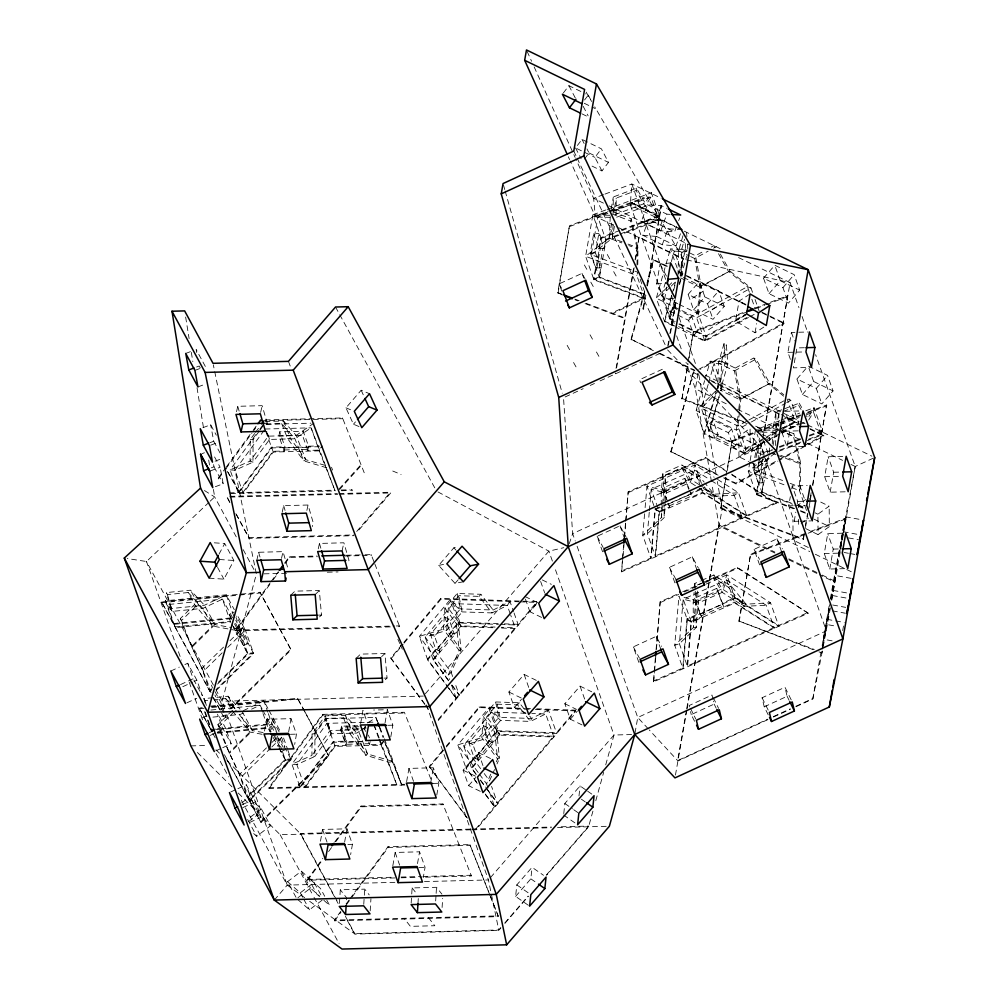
<?xml version="1.0" encoding="UTF-8"?>
<svg xmlns="http://www.w3.org/2000/svg" width="999" height="999" viewBox="0 0 999 999"><rect width="100%" height="100%" fill="white"/><g stroke="black" fill="none" stroke-linecap="round" stroke-linejoin="round"><path stroke-width="0.75" stroke-dasharray="5 3.75" d="M254.633 433.566L250.225 439.585L250.062 461.113L230.07 469.88L238.399 493.394L271.628 447.914L319.293 446.69M259.203 431.181L253.122 439.51L252.947 462.162L235.002 470.229L230.07 469.88L258.816 430.544M372.952 722.152L326.96 723.338L296.84 764.56L305.007 787.587L335.115 746.378L381.106 745.192L384.215 740.933L401.735 785.102L393.406 761.588L367.632 754.008L358.017 729.757L345.404 715.346L325.262 715.858L312.075 733.903L311.913 755.444L291.92 764.198L300.249 787.712L333.479 742.245L362.699 741.483M384.365 738.785L393.406 761.588L388.823 762.187L365.534 755.182L356.78 733.091L343.506 717.931L326.261 718.381L314.972 733.828L314.797 756.48L296.84 764.56L291.92 764.198L325.15 718.718L375.899 717.419L377.585 721.69M636.55 188.187L636.138 190.559L616.246 198.077L615.996 217.432L645.242 206.356L645.204 203.222L636.55 188.187L613.324 196.978L613.086 215.372L645.204 203.222L651.373 192.695L659.702 216.209L618.319 231.868M637.787 264.573L637.974 247.814L631.193 218.731L613.786 212.163L616.246 198.077M781.78 409.777L775.973 411.975L775.736 430.369L773.076 445.542M636.987 265.147L637.225 248.726L630.781 221.091L631.193 218.731M778.721 426.473L778.895 413.074L781.742 412M677.984 275.075L678.658 250.749L683.054 235.364M724.038 343.544L718.456 363.112L717.732 388.973L725.461 361.888L724.038 343.544L726.348 344.655L727.834 363.961L720.791 388.623L740.946 398.414L769.73 383.404L783.778 394.742M752.522 292.32L751.011 288.049L729.932 271.041L701.148 286.051L680.993 276.248L681.768 249.051L684.552 239.273M720.791 388.623L721.553 361.426L726.348 344.655M610.277 216.521L609.103 238.124L585.614 256.281L593.93 279.795L645.167 299.113L636.85 275.599L637.699 272.203L591.258 254.695L597.839 217.12L607.879 213.324M613.111 224.4L612.362 238.149L591.258 254.695L599.412 277.722L645.854 295.229L643.456 308.928M772.252 443.856L773.089 428.421L775.973 411.975M775.424 445.504L776.423 427.16L778.895 413.074M339.448 903.408L340.297 889.784L364.71 889.147L369.23 894.904M363.761 904.307L364.235 896.727M364.335 895.216L364.71 889.147M370.192 910.838L370.941 898.725M411.163 903.084L411.638 895.504M411.738 893.993L412.112 887.936L436.513 887.299L441.945 894.205M417.969 903.558L418.344 897.502M435.664 900.936L436.051 894.879M436.138 893.368L436.513 887.299M442.095 907.479L442.669 898.388M448.563 680.781L433.304 660.089L425.149 637.05L453.209 603.621L462.2 611.9L492.032 612.924L493.156 610.014L480.894 594.293L457.217 593.481L444.93 608.116L443.406 629.133L459.165 650.511L448.101 675.324L449.612 679.595M510.014 601.548L507.28 605.481L492.032 612.924L479.133 596.391L458.853 595.691L448.326 608.229L446.728 630.344L461.076 649.812L451.161 672.352L448.101 675.324L419.393 636.375L450.349 599.5L460.402 608.891L493.156 610.014L510.014 601.548L513.536 611.513M524.025 708.815L519.305 702.759L495.629 701.947L483.341 716.595L481.818 737.612L497.577 758.99L495.729 763.124M477.247 783.441L466.133 768.368L497.09 731.48L556.755 733.541L548.426 710.027L545.691 713.96L530.444 721.403L517.544 704.869L497.265 704.17L486.738 716.708L485.139 738.823L499.488 758.291L497.015 763.923M731.63 474.175L776.285 503.271L621.665 571.828L622.34 560.189M622.464 558.641L623.676 544.642M624.338 536.863L625.536 522.877M625.674 521.316L628.221 491.77L705.531 457.492L726.41 470.841M621.665 571.828L622.864 557.829M623.001 556.281L624.075 543.831M624.6 537.612L628.221 491.77M644.592 513.773L642.744 535.277L651.073 558.791L655.294 509.652L703.196 488.411L746.877 516.308L738.548 492.794L715.421 478.022M645.117 507.629L646.965 486.138L694.867 464.897L714.148 477.21M649.25 512.262L647.402 533.766L655.556 556.805L659.39 512.262L657.142 505.944M649.375 510.726L651.223 489.223L694.642 469.98L709.977 479.77M659.303 507.005L655.032 508.903L650.811 558.041L621.403 571.078M689.073 488.786L684.814 478.371L662.549 488.249L669.692 506.83L659.115 511.513L655.294 556.056L776.023 502.522M661.326 505.244L661.188 492.957L662.861 473.464L681.88 465.034L699.213 476.098L704.158 482.13M662.487 505.531L661.45 517.519L642.744 535.277L647.402 533.766L664.198 517.594L665.384 503.771M662.612 504.033L663.773 490.546L662.861 473.464M664.01 500.874L665.359 475.049L681.63 467.832L696.478 477.31L703.308 485.639M665.509 502.235L666.308 493.019L665.359 475.049M682.679 591.783L737.499 567.469L808.266 613.249L653.646 681.805L654.045 673.276M654.183 671.728L655.519 656.181M656.043 649.962L660.189 601.748L681.281 592.407M653.646 681.805L654.445 672.477M654.582 670.916L655.781 656.93M656.443 649.15L660.189 601.748M774.1 627.534L734.515 602.247L723.938 606.93L716.795 588.349L694.53 598.226L699.824 613.199L687.012 618.881L682.779 668.019L653.371 681.056M694.53 598.226L701.673 616.808L691.096 621.49L687.275 666.033L808.004 612.499M697.652 591.021L698.289 602.996L696.166 627.572L679.382 643.743L674.725 645.254L678.945 596.116L687.275 619.63L683.054 668.768L674.725 645.254L693.431 627.497L693.169 602.934L694.068 592.432M694.58 586.438L694.842 583.441L700.274 581.031M695.254 591.208L695.754 600.524L693.431 627.497L696.166 627.572L695.891 601.723L696.678 592.619M528.346 905.281L515.609 896.415L516.82 884.889L532.055 867.307L543.518 875.286M515.609 896.415L530.844 878.833L532.055 867.307M563.773 813.586L564.835 803.508L580.057 785.926L586.425 790.359M578.995 796.003L580.057 785.926M739.422 412.212L737.899 425.999L746.053 449.038L744.73 453.658L704.42 434.066L696.091 410.552L704.632 380.656M739.585 410.676L740.946 398.414L735.252 368.082L721.553 361.426M737.961 416.458L736.4 430.144L744.73 453.658L765.134 442.507M738.823 408.853L739.859 399.725L734.452 370.891L718.456 363.112M242.894 492.519L273.002 451.298L284.216 451.011L278.908 436.039L279.645 431.843L303.221 431.231L308.529 446.203L307.792 450.412L318.993 450.124L322.103 445.854M284.216 451.011L284.952 446.815L279.645 431.843M307.792 450.412L302.497 435.439L303.221 431.231M264.51 731.043L266.571 719.28L290.984 718.643L296.466 734.14L294.668 744.442M288.661 731.88L290.984 718.643M320.479 841.208L322.54 829.445L346.953 828.82L352.435 844.317L350.637 854.607M357.704 725.749L341.496 726.173L340.759 730.369L346.054 745.341L334.852 745.629L304.732 786.85M346.054 745.341L346.79 741.146L341.496 726.173M352.734 729.008L353.097 726.91M360.627 723.551L362.949 710.314L367.445 723.001M358.029 743.98L358.404 741.882M344.63 842.057L346.953 828.82M364.335 729.757L364.885 726.61L365.859 729.332M383.179 741.246L380.844 744.442L369.642 744.73L370.192 741.583M385.04 722.926L387.362 709.69L373.626 710.039M390.784 736.95L392.844 725.187L387.362 709.69M406.63 781.63L408.941 768.406L433.354 767.769L438.848 783.266L436.526 796.503M392.844 865.683L395.154 852.447L419.568 851.822L425.062 867.319L423.251 877.609M430.781 782.479L433.354 767.769M417.507 863.586L419.568 851.822M562.3 295.005L557.754 292.645L569.48 225.749L608.229 211.089M558.016 293.394L569.48 225.749M643.181 308.179L644.904 298.364L593.668 279.058L595.616 267.957L590.309 252.984L593.693 233.716L598.826 233.591L604.133 248.564L598.988 248.689L593.693 233.716M593.668 279.058L599.15 276.985L600.749 267.832L595.454 252.859L598.826 233.591M598.988 248.689L600.936 237.6L619.904 230.419M605.719 209.977L592.882 214.835L601.198 238.349L593.93 279.795L599.412 277.722L606.006 240.16L597.839 217.12L609.939 217.32M596.903 267.932L600.274 248.664M599.475 267.857L602.847 248.601M604.133 248.564L605.731 239.41L618.631 234.528M611.226 208.941L613.324 196.978M611.763 222.964L609.103 238.124L621.753 242.894M614.435 226.311L612.362 238.149L622.315 241.908M616.046 368.394L633.703 267.67M635.039 260.04L639.048 237.15L683.079 258.554L680.119 275.437M616.62 367.694L625.461 317.257M625.724 315.734L634.303 266.833M635.639 259.191L639.048 237.15M647.202 285.289L661.138 205.769M647.464 286.026L661.425 206.393M673.663 298.389L664.622 299.25L656.593 283.903L660.089 263.961L670.654 262.962M664.622 299.25L666.77 286.975M667.744 346.029L668.556 341.421M669.892 333.753L675.811 299.987M668.393 345.292L669.193 340.684M670.541 332.992L676.473 299.188M680.519 276.136L683.478 259.228L594.742 106.843M747.215 423.638L681.93 399.026L687.799 363.311M688.061 361.788L693.393 331.381L745.691 311.588M681.93 399.026L688.061 364.061M689.123 357.979L693.393 331.381M635.014 733.066L637.749 717.494L575.761 542.457M698.101 373.226L695.379 388.798L711.538 482.067M763.81 327.098L755.044 332.767L735.551 321.041L739.048 301.099L750.112 293.931M804.145 535.064L803.358 539.56L720.666 508.391L725.736 477.235M725.998 475.711L732.13 440.734L755.369 431.943M720.666 508.391L726.261 476.461M727.334 470.379L732.13 440.734M686.475 710.077L677.622 760.589L767.806 719.155M686.75 708.553L718.955 524.875L774.862 552.06M675.449 775.074L686.825 710.239M687.087 708.703L722.115 508.953L717.357 481.518M755.044 332.767L756.668 323.564M749.874 462.062L748.251 471.278L756.58 494.792L793.593 508.741M750.137 460.539L755.519 429.832L779.782 420.654M794.742 508.528L756.318 494.043L758.266 482.954L752.959 467.982L753.745 463.536M754.782 457.604L756.343 448.713L761.475 448.588L763.411 454.033M754.957 463.673L753.908 469.692L762.062 492.719L792.532 504.208M756.018 457.667L759.44 438.124M757.367 427.46L764.622 430.194L787.811 295.654L768.93 302.797M756.318 494.043L761.8 491.97L763.398 482.817L758.104 467.844L759.914 457.48M760.177 455.994L761.475 448.588M767.582 458.978L766.782 463.561L761.638 463.686L762.374 459.528M763.311 456.418L756.58 494.792L762.062 492.719L768.381 456.655M759.552 482.917L762.924 463.661M762.112 482.854L765.496 463.586M813.124 649.662L738.873 621.028L750.611 554.133L805.806 533.241M739.148 621.778L750.611 554.133M790.421 359.403L787.924 352.36L791.42 332.43L807.929 332.005M782.879 423.613L783.416 420.542M803.521 446.353L787.025 446.778L790.521 426.835L785.526 412.749M805.456 527.584L807.816 514.11L799.487 490.596L799.874 463.723L793.431 436.088L793.843 433.728L779.332 428.259M801.061 409.503L798.788 405.557L799.2 403.184L783.228 409.228M798.701 521.228L794.205 521.341L788.711 505.844L790.321 496.64M791.67 488.973L792.207 485.914L807.204 485.526M794.205 521.341L795.816 512.137M797.152 504.47L797.689 501.411L792.207 485.914M803.358 539.56L803.883 534.315M805.456 525.337L807.554 513.361M810.389 497.215L811.188 492.607M812.537 484.94L826.548 405.007L806.218 412.712M808.765 508.691L811.463 493.356M812.799 485.689L826.548 405.007M845.179 491.808L830.169 492.195L824.687 476.698L828.183 456.755L844.679 456.331M830.169 492.195L833.666 472.252L828.183 456.755M844.754 568.643L829.757 569.03L824.262 553.533L827.759 533.591L844.267 533.166M829.757 569.03L833.241 549.088L827.759 533.591M795.928 706.718L812.786 698.963L821.078 651.66M822.152 645.566L829.27 605.082M830.344 598.963L833.553 580.594L819.58 573.801M832.117 640.834L823.463 639.26L829.257 607.454M822.102 649.163L829.832 604.482M830.893 598.988L845.029 518.406L807.254 532.692M818.93 651.847L821.827 652.946L822.901 646.865M823.164 645.342L829.57 608.853M831.168 599.737L845.029 518.406M831.393 599.625L835.876 575.586L851.747 578.471M846.165 516.92L839.797 551.698L846.165 516.92L862.025 519.805M831.53 599.974L835.876 575.586M830.431 607.804L822.789 648.863M831.78 600.124L843.356 534.065M843.631 532.529L855.206 466.483L815.621 354.695M842.706 630.594L843.506 626.011M873.301 458.166L855.206 466.483L833.391 581.48L819.455 574.7M823.463 639.26L826.335 624.425L836.425 626.261M812.786 698.963L822.489 650.374M236.538 411.713L237.75 406.306L262.15 405.669L267.245 423.176L266.333 427.235M260.639 412.45L262.15 405.669M256.805 560.377L258.604 552.272L283.017 551.635L288.112 569.143M282.155 512.412L283.666 505.644L308.067 505.019L313.162 522.527L312.262 526.585M281.518 558.404L283.017 551.635M306.868 510.427L308.067 505.019M318.256 548.838L319.455 543.431L343.868 542.794L348.963 560.302L348.351 563.011M342.058 550.911L343.868 542.794M592.919 811.138L588.586 826.772L546.778 875.037M595.804 800.686L603.658 772.327M605.719 764.872L613.985 735.014L554.607 567.332M653.383 350.711L630.968 339.198L644.867 290.547M646.965 283.179L653.708 259.59L667.457 266.283M631.231 339.947L645.129 291.296M646.815 285.402L653.708 259.59M665.396 282.467L661.563 295.879L669.73 318.918L675.137 321.541M671.353 261.601L674.337 251.174L670.391 248.863L656.306 298.177L664.635 321.69L674.362 326.423M671.628 295.542L664.36 320.941L675.149 326.186M672.052 294.043L675.461 282.093M664.635 321.69L671.89 296.291M673.588 290.309L675.724 282.842M678.758 273.751L685.676 249.525L684.964 240.347M680.993 276.248L686.8 255.944M674.562 300.287L669.455 318.169L675.811 321.253M679.245 283.891L682.23 273.464M669.73 318.918L675.262 299.538M679.507 284.64L682.492 274.213L674.337 251.174L686.513 251.548M718.094 475.187L670.766 451.56L693.493 371.965L697.614 373.963M671.028 452.31L693.493 371.965M677.884 315.122L688.586 320.329L693.893 335.302L704.67 340.547L705.993 335.926L745.704 314.223M705.057 379.158L710.177 361.226L725.461 361.888L727.834 363.961L714.123 363.536L710.177 361.226L718.506 384.74L716.795 390.721M708.166 384.403L701.36 408.241L709.515 431.281L746.053 449.038L762.487 440.059M708.591 382.917L714.123 363.536L722.277 386.576L719.73 395.517M716.957 388.474L704.158 433.316L714.947 438.561L718.156 434.852L712.849 419.88L709.64 423.588L714.947 438.561M717.394 386.988L718.244 383.991M704.42 434.066L716.37 392.22M719.043 396.253L709.253 430.532L718.156 434.852M720.741 390.297L722.015 385.826M709.515 431.281L719.305 397.003M709.64 423.588L728.371 432.692L733.678 447.664L744.467 452.909L745.791 448.289L764.959 437.812M569.23 543.768L572.639 533.641L563.511 397.702L583.204 388.661M676.623 226.298L674.587 231.918L660.801 230.757L641.408 221.328L647.439 204.733L661.326 205.607L666.857 208.304M680.456 233.741L676.036 245.904L662.262 244.73L642.869 235.314L648.651 219.38L662.537 220.255L679.158 228.334M661.326 205.607L655.194 222.49L641.408 221.328M642.869 235.314L656.655 236.476L662.537 220.255M660.801 230.757L666.82 214.148L669.917 214.348M662.262 244.73L668.044 228.796L681.917 229.683M678.671 220.667L679.695 217.857M488.024 788.061L486.513 783.79L489.585 780.818L494.53 769.555M490.809 774.15L486.513 783.79L479.108 773.75M219.006 554.195L224.7 543.518L210.19 542.544M209.141 578.159L223.913 579.145L233.878 560.476L224.7 543.518M808.691 420.03L813.511 412.05L814.023 407.692L805.469 410.926M218.219 478.071L225.574 468.007L239.036 491.408M226.473 466.77L252.535 431.118M253.434 429.882L256.119 426.198M218.394 478.933L223.364 472.152M225.836 468.756L251.898 433.091M252.797 431.868L257.292 425.711M255.507 432.367L259.902 426.348M259.715 429.32L263.299 424.4M260.077 429.995L263.549 425.237M264.198 430.269L235.002 470.229L243.157 493.269L273.276 452.048L319.268 450.861L322.377 446.603M238.137 492.644L271.366 447.165L284.952 446.815M390.322 626.885L235.889 630.856L235.627 630.107L270.167 582.842M271.079 581.593L278.346 571.64M284.715 562.937L289.26 556.718L317.07 555.993M235.889 630.856L272.252 581.093M273.164 579.857L278.609 572.39M284.977 563.686L289.523 557.467L317.332 556.743M404.845 785.027L269.093 788.511L268.831 787.761L322.465 714.372L404.358 712.262L431.493 780.706M269.093 788.511L322.727 715.122L404.62 713.011L404.358 712.262M299.987 786.962L333.216 741.495L346.79 741.146M395.017 877.946L307.667 880.194L307.405 879.445L322.852 858.303M334.665 842.132L361.026 806.056L442.919 803.945L471.453 875.986L419.98 877.309M307.667 880.194L323.114 859.053M328.571 851.585L332.205 846.615M335.839 841.633L361.288 806.805L443.181 804.694L442.919 803.945M490.509 896.665L498.426 916.632L334.64 920.841L334.378 920.091L340.734 911.388M348.913 900.199L346.191 903.92L346.628 897.826L340.297 889.784M349.825 898.95L387.999 846.702L469.892 844.592L498.164 915.883L334.378 920.091M334.64 920.841L340.996 912.137M346.453 904.669L350.999 898.451M351.91 897.214L388.274 847.452L470.154 845.341L489.947 895.241M563.336 92.994L568.906 85.677L584.14 93.082M584.577 99.975L588.299 95.105L585.526 93.756M577.372 145.492L582.017 139.41L601.41 148.839L608.466 162.4L601.96 170.916L590.884 165.534M584.427 159.066L589.073 152.972L586.95 148.901M601.96 170.916L594.904 157.355L601.41 148.839M424.7 704.233L391.096 658.641L390.834 657.891L402.822 643.606M403.821 642.407L440.796 598.351L521.553 601.136M391.096 658.641L403.084 644.355M404.083 643.156L441.058 599.1L518.706 601.773M448.289 680.032L433.042 659.34L439.885 651.198L435.739 649.275L430.444 634.303L444.83 617.157L448.963 619.08L454.27 634.053L461.101 625.911L495.092 627.072M439.885 651.198L434.577 636.226L448.963 619.08M458.079 621.465L461.076 649.812L459.165 650.511L456.318 623.576L458.079 621.465L448.326 608.229M479.133 596.391L480.894 594.293M435.739 649.275L427.46 659.153L447.827 686.788M454.27 634.053L450.124 632.13L458.416 622.265L498.189 623.626M451.623 685.277L456.431 698.838L427.722 659.902L458.678 623.014L498.451 624.375M436.775 649.762L451.161 632.617M438.848 650.711L453.234 633.578M433.304 660.089L461.363 626.66L495.354 627.822M466.745 817.632L429.508 767.107L429.245 766.358L442.232 750.886M446.228 746.128L479.208 706.83L524.238 708.378M429.508 767.107L479.47 707.579L529.17 709.29M548.426 710.027L531.568 718.481L498.813 717.357L488.761 707.966L457.804 744.854L466.133 768.368M475.949 773.9L471.453 767.819L478.296 759.677L474.15 757.754L468.856 742.781L483.241 725.636L487.375 727.559L492.682 742.532L499.512 734.377L553.583 736.238L475.574 829.207M478.296 759.677L472.989 744.705L487.375 727.559M496.503 729.944L499.488 758.291L497.577 758.99L494.73 732.042L496.503 729.944L486.738 716.708M517.544 704.869L519.305 702.759M474.15 757.754L465.871 767.619L476.985 782.692M492.682 742.532L488.548 740.609L496.828 730.731L556.48 732.791L575.486 710.139L575.749 710.888L475.836 829.957M475.187 758.229L489.572 741.083M477.26 759.19L491.645 742.045M476.211 774.65L471.728 768.568L499.775 735.127L553.846 736.987L545.691 713.96L531.793 713.473M356.705 531.468L390.422 492.232L390.684 492.982L356.98 532.217M359.003 426.536L353.446 424.238L345.954 407.829L361.176 390.247L369.53 393.706M353.446 424.238L355.469 421.89M463.349 581.755L455.032 583.379L438.648 565.384L453.883 547.802L456.618 547.277M674.188 323.464L669.854 311.213L673.051 307.517L677.072 309.465M688.136 294.405L699.375 281.443L718.768 290.871L724.25 306.368L713.011 319.33L693.631 309.902L688.136 294.405L707.529 303.833L713.011 319.33M455.032 583.379L458.079 579.857M693.631 309.902L704.857 296.94L699.375 281.443M688.586 320.329L691.795 316.621L678.408 310.115M707.529 303.833L718.768 290.871M693.893 335.302L697.09 331.593L691.795 316.621M763.548 278.197L774.787 265.235L794.168 274.65L799.662 290.147L788.423 303.122L769.03 293.694L763.548 278.197L782.941 287.625L788.423 303.122M769.03 293.694L780.269 280.719L774.787 265.235M425.362 693.718L548.876 551.148L563.786 547.689M782.941 287.625L794.168 274.65M274.275 900.087L287.237 885.114L396.416 882.304M541.595 617.419L529.895 611.725L537 603.521M728.371 432.692L731.58 428.996L712.849 419.88M526.086 713.199L514.385 707.504L508.891 692.02L524.125 674.437L537.125 680.756M733.678 447.664L736.887 443.968L731.58 428.996M796.94 378.971L808.166 365.996L827.559 375.424L833.041 390.921L821.815 403.896L802.422 394.468L796.94 378.971L816.32 388.399L821.815 403.896M514.385 707.504L521.49 699.3M480.319 791.358L468.618 785.676L463.136 770.179L478.371 752.597L492.669 759.552M802.422 394.468L813.661 381.493L808.166 365.996M468.618 785.676L475.736 777.472M816.32 388.399L827.559 375.424M582.017 724.899L570.317 719.218L564.835 703.721L580.057 686.138L591.758 691.82M570.317 719.218L577.422 711.013M490.472 877.584L613.985 735.014L631.805 734.552M500.774 927.646L498.751 929.982L354.483 933.703L345.567 917.232M504.832 922.976L528.096 896.128M546.303 875.112L588.786 826.073L557.592 826.872M309.653 901.31L355.007 934.077L498.838 930.381L500.874 928.021M504.957 923.313L528.409 896.228M339.448 489.685L361.288 465.372L361.014 464.622L339.148 488.836M670.204 287.15L661.563 295.879L677.809 303.771M671.278 286.064L675.599 281.706M718.631 390.796L701.36 408.241L737.899 425.999L747.477 420.766M667.12 287.387L656.306 298.177L696.615 317.769L704.944 341.296L748.451 317.507M668.206 286.313L673.613 280.919M715.571 391.121L696.091 410.552L736.4 430.144L749.999 422.714M210.989 692.657C203.434 666.87 188.449 644.193 180.382 618.543L194.63 604.52L188.149 592.544L167.42 594.592L166.333 592.582L190.534 590.197L204.458 605.244L214.935 624.6L231.656 627.597M222.178 652.859L203.421 671.316L191.933 647.252L181.468 620.554L198.102 604.183L190.534 590.197M223.514 647.127L201.81 668.493L209.965 691.533L212.138 689.397M230.032 640.721L239.797 631.106L233.316 619.118M227.685 647.427L245.342 630.057L237.263 615.147M211.875 688.648L209.703 690.784L161.626 601.96L260.052 592.257L291.109 649.887L231.231 708.828M218.381 682.23L247.69 653.383L253.396 652.822L215.896 689.735M217.57 684.053L247.952 654.133L253.659 653.571L245.342 630.057L233.179 627.872M216.171 690.484L253.659 653.571L235.776 620.279M229.857 709.165L290.834 649.138M213.212 697.539L223.464 716.47L225.687 714.285M287.924 750.324L291.209 759.615L249.3 800.873C241.683 774.275 226.311 750.936 217.932 724.587L232.18 710.564L225.699 698.588L213.848 699.75M270.754 748.039L240.971 777.359L229.483 753.283L219.018 726.598L234.553 711.313M266.496 747.826L239.36 774.537L247.515 797.564L285.502 760.177L291.209 759.615L278.746 736.563M271.915 742.482L277.347 737.137L281.78 749.675M271.853 746.952L282.892 736.101L287.425 748.9M304.932 711.837L328.659 755.918L261.014 822.502L249.038 800.124L290.946 758.865L285.239 759.427L247.252 796.815L224.438 754.682M260.751 821.752L328.384 755.169M290.771 595.179L294.967 591.146L319.368 590.521L321.478 615.059L317.22 619.168M315.185 594.555L319.368 590.521M356.144 658.353L360.527 654.12L384.927 653.496L387.05 678.034L384.815 680.182M381.643 656.668L384.927 653.496M209.066 502.235L146.491 561.513L127.26 558.541M210.19 501.173L214.648 496.94L213.411 489.248M775.012 453.146L753.908 469.692L784.377 481.181M763.523 459.478L748.251 471.278L786.688 485.764M241.721 802.909L248.601 797.677L261.338 808.84L270.517 825.786L256.731 836.263L252.098 832.204M261.338 808.84L247.552 819.305L256.731 836.263M248.589 821.603L257.779 814.622L270.517 825.786M296.029 897.327L287.562 881.68L301.348 871.203L314.073 882.367L321.84 896.715M287.562 881.68L300.287 892.831L314.073 882.367M297.889 897.751L310.527 888.161L319.78 896.278M297.889 899.649L309.465 909.789L323.251 899.325M738.96 456.793L738.81 436.363L750.074 428.359L750.237 448.788L738.96 456.793L748.663 461.501M758.303 460.377L758.191 445.791L764.46 441.346M765.709 440.459L769.467 437.787L762.537 434.428M750.037 462.175L758.353 466.221L769.63 458.216L769.592 453.846M798.538 507.679L798.513 504.757L806.031 499.425M801.173 523.414L808.691 518.081M805.594 528.546L818.056 534.615L817.906 514.185L829.17 506.181L818.094 500.799M818.056 534.615L829.332 526.61L829.17 506.181M314.048 423.089L296.166 435.427L268.306 436.151L250.062 461.113L252.947 462.162L269.555 439.423L294.93 438.761L311.101 427.834L335.14 490.896L229.395 493.618M368.231 722.702L375.899 717.419L377.41 721.69M359.265 731.405L356.78 733.091L331.406 733.741L314.797 756.48L311.913 755.444L330.157 730.469L362.862 729.794M360.514 730.569L365.484 727.197M692.532 298.114L703.308 291.121M689.035 318.044L699.812 311.064M712.025 309.84L722.876 302.809M708.528 329.782L719.38 322.752M735.551 321.041L746.615 313.873M681.768 249.051L695.466 255.707L704.707 250.662M711.313 247.053L713.948 245.604L715.471 248.301M690.659 256.581L694.655 258.529L708.154 251.149M713.548 248.202L716.246 246.728M745.978 314.972L706.256 336.675L704.944 341.296L675.749 327.098M704.67 340.547L746.827 317.507M749.812 316.77L755.256 313.798M698.726 369.343L783.815 322.839L784.078 323.589L700.349 369.355M735.252 368.082L753.745 357.979L756.043 359.091L769.73 383.404L739.859 399.725L720.504 390.309M734.452 370.891L756.043 359.091M748.85 420.017L785.826 399.812M751.36 421.965L785.364 403.384M786.725 402.647L790.796 400.412L799.125 423.926L778.733 435.077M766.333 437.062L781.393 428.833M782.766 428.084L795.092 421.353L781.305 414.647M763.848 439.31L777.547 431.83M783.029 428.833L795.354 422.102L787.2 399.063M744.467 452.909L767.582 440.272M768.943 439.535L779.819 433.591M781.181 432.842L798.863 423.189M766.495 441.77L777.372 435.826M724.75 477.809L735.813 483.191L777.684 460.302M779.033 459.565L803.346 446.278M804.694 445.542L823.613 435.214L823.875 435.964L779.307 460.314M723.626 477.884L736.088 483.941L777.959 461.051M643.518 297.839L611.912 313.062L612.175 313.798L643.893 298.639M243.381 710.639L263.811 700.848L268.207 708.99M212.912 717.12L240.347 714.41L243.169 713.099M251.611 709.153L260.052 705.194L262.213 709.19M561.8 291.059L559.115 283.891L582.005 273.376L585.052 278.808M590.234 385.427L594.455 383.491M600.074 380.906L659.352 353.671M662.337 369.268L639.447 379.782L640.696 382.617M231.231 619.692L229.308 614.248L234.128 612.037M231.805 624.038L234.603 629.22L239.423 627.01L236.051 617.482M247.69 653.383L243.469 645.604L238.174 630.631L242.994 628.421L236.338 616.133M170.829 671.016L179.258 667.145M184.89 664.56L187.7 663.261L196.878 680.219L202.372 695.716L193.893 680.069M243.469 645.604L248.289 643.393L242.994 628.421M180.532 684.577L193.194 678.758L187.7 663.261M182.817 686.688L192.657 682.155M194.068 681.518L196.878 680.219M186.9 702.821L196.741 698.301M602.584 551.798L597.102 536.301L619.992 525.786L626.086 537.037M202.435 717.831L206.656 715.896M209.328 732.679L214.96 730.094M216.371 729.445L221.99 726.86L217.507 714.185M210.215 735.426L215.834 732.841M217.245 732.205L225.687 728.321L217.919 713.973M279.058 731.73L271.678 718.081L266.858 720.291L272.764 731.218M215.697 750.923L221.328 748.338M222.727 747.689L231.169 743.818L225.687 728.321M674.887 582.854L669.405 567.357L692.282 556.843L698.376 568.094M285.239 759.427L281.031 751.648L284.64 749.987M759.59 564.86L754.095 549.363L776.985 538.848L782.404 548.851M230.856 791.907L236.488 789.322M237.887 788.686L246.328 784.802L255.507 801.76L260.989 817.257L248.339 823.076M241.97 804.819L251.81 800.299L246.328 784.802M242.844 807.579L255.507 801.76M638.823 662.362L633.341 646.877L656.218 636.363L661.638 646.365M694.567 721.278L691.246 714.597L714.135 704.083L713.423 701.061M768.206 714.822L764.235 706.805L762.075 697.764L784.964 687.25L791.595 700.624M764.235 706.805L787.112 696.291L784.964 687.25M773.438 716.57L790.346 708.803M795.991 706.218L812.899 698.451M767.844 719.617L677.934 760.926L649.288 729.969M773.463 717.032L790.309 709.29M628.483 492.519L705.794 458.241L726.673 471.59M661.188 492.957L663.923 491.745M696.478 477.31L699.213 476.098M664.397 491.858L686.663 481.98M701.51 488.299L690.109 493.344L691.957 496.953L702.534 492.27L742.132 517.557M668.306 504.12L690.571 494.243M669.23 505.919L691.495 496.053M711.251 480.581L734.24 495.267L742.394 518.306L702.809 493.019L659.39 512.262L655.294 509.652M701.635 580.419L713.848 575.012L731.193 586.076L746.028 604.183L770.529 602.772L778.858 626.286L735.177 598.389L726.847 574.875L705.719 584.24M697.327 585.027L701.398 583.216M702.759 582.617L713.611 577.809L728.458 587.287L744.08 606.331L766.208 605.244L770.529 602.772L726.847 574.875L722.052 588.861L695.754 600.524L681.743 596.853M660.451 602.497L678.733 594.393M684.352 591.908L699.812 585.052M705.444 582.554L737.774 568.219L808.266 613.249M693.169 602.934L695.891 601.723M728.458 587.287L731.193 586.076M696.378 601.835L718.631 591.957M723.938 606.93L722.09 603.321L734.914 597.639L778.596 625.536M735.177 598.389L687.275 619.63L691.358 622.24L734.777 602.996L774.375 628.284L766.208 605.244L726.623 579.957L683.204 599.2L679.382 643.743L687.537 666.783L691.358 622.24L683.204 599.2L698.289 602.996L722.24 592.382L726.623 579.957L734.777 602.996M700.287 614.098L722.552 604.233M701.211 615.896L723.476 606.031M185.739 353.434L190.946 351.461M607.142 209.44L651.373 192.695L650.873 197.053L645.242 206.356L636.138 190.559M609.652 210.539L644.13 197.502M196.603 366.995L199.213 366.009L201.323 369.917M569.755 226.498L644.542 198.189M613.611 211.164L650.873 197.053L659.028 220.092L620.329 234.74M194.917 370.392L200.125 368.419M197.964 386.9L204.483 384.44M621.366 229.87L659.44 215.459L631.181 202.397L658.254 216.758M601.198 238.349L616.895 232.417M620.067 233.991L658.766 219.343M606.006 240.16L618.893 235.277M202.859 427.709L210.664 424.75L216.308 435.189M209.815 442.744L213.724 441.271L210.664 424.75M210.739 445.154L217.245 442.694M201.848 453.733L204.445 452.747M215.097 461.176L221.591 458.716M211.401 467.782L213.998 466.795L213.449 463.798M210.002 471.066L220.117 467.245L213.774 455.507M215.372 486.7L223.177 483.753L220.117 467.245M754.407 308.291L767.482 303.346M693.656 332.13L745.953 312.337M756.118 308.491L764.834 305.195M766.283 304.645L788.074 296.403M783.154 411.463L798.788 405.557M781.206 420.104L799.762 413.087M756.83 431.393L778.621 423.151M780.069 422.602L800.399 414.91M732.392 441.483L755.644 432.692M757.092 432.142L778.883 423.901M780.331 423.351L800.674 415.659M806.48 413.449L826.822 405.756M760.489 432.117L779.12 425.062M780.556 424.525L799.188 417.482M806.355 414.76L813.511 412.05L821.678 435.089L807.342 440.509M778.658 429.258L775.736 430.369L755.519 429.832M780.119 428.708L799.1 421.528M781.43 431.368L798.139 425.037M799.537 424.513L805.107 422.402M763.586 452.597L772.152 449.35M779.282 446.653L800.686 438.561M809.252 435.314L822.09 430.457M772.414 450.099L763.848 453.346L757.03 434.103M779.545 447.402L800.948 439.31M809.515 436.063L822.352 431.206L814.023 407.692L807.854 418.219L806.418 415.709M779.844 450.062L801.348 441.933M808.516 439.223L821.403 434.34M778.683 451.361L801.61 442.682M750.873 554.882L845.291 519.155M603.533 194.63L593.631 198.351L595.304 216.371L617.345 227.085M604.957 194.093L631.843 183.991L661.238 198.277M438.648 565.384L446.84 563.798M161.626 601.96L161.888 602.697L260.314 593.006L291.109 649.887M173.339 623.588L234.315 617.582M231.531 618.631L173.601 624.338L165.272 600.824L226.261 594.817L234.328 609.727M175.125 626.897L230.394 621.44M205.145 702.971L203.883 698.613L228.084 696.228L240.022 709.14M203.883 698.613L204.97 700.624L207.929 700.336M210.452 706.118L263.811 700.848L267.844 712.237M215.147 737.761L199.176 707.991L202.248 707.692M211.476 706.78L297.602 698.289L304.195 710.476M199.438 708.741L204.058 708.291M211.738 707.529L297.864 699.038L328.659 755.918M210.926 710.039L260.052 705.194L262.525 712.162M210.889 729.632L271.865 723.613L276.973 733.054M217.282 732.479L267.944 727.484L270.055 731.368M217.545 733.229L268.207 728.234L270.367 732.23M656.593 283.903L667.157 282.904M590.309 252.984L595.454 252.859M595.616 267.957L600.749 267.832M804.407 347.727L796.902 347.914L793.418 367.857L809.914 367.432M787.924 352.36L804.432 351.935M265.247 419.93L342.507 417.944L365.209 475.262M260.876 420.791L342.769 418.693L342.507 417.944M264.972 421.491L283.554 421.016L296.166 435.427L305.781 459.677L327.26 465.996M264.186 423.251L267.245 423.176M265.859 424.013L281.668 423.613L294.93 438.761L303.684 460.851L326.973 467.869M266.383 424.313L310.976 423.176M785.027 411.338L800.037 410.951M265.11 429.021L311.101 427.834L319.268 450.861M278.908 436.039L302.497 435.439M250.225 439.585L253.122 439.51M287.612 438.623L290.509 438.549L305.781 459.677L303.684 460.851L287.612 438.623L281.668 423.613M790.521 426.835L798.014 426.648M798.039 430.856L781.53 431.281L787.025 446.778M308.529 446.203L319.093 445.941M284.765 447.864L308.341 447.252M284.39 449.962L307.979 449.363M752.959 467.982L758.104 467.844M833.666 472.252L841.17 472.065M824.687 476.698L839.684 476.311M229.233 492.869L334.865 490.147M341.121 489.997L350.125 489.76M341.383 490.746L350.387 490.509M229.795 496.366L337.4 493.606M338.961 493.556L390.422 492.232M758.266 482.954L763.398 482.817M230.07 497.115L337.662 494.343M339.223 494.305L390.684 492.982M797.689 501.411L805.194 501.211M788.711 505.844L793.206 505.731M794.717 505.694L805.219 505.419M800.199 521.191L810.701 520.916M236.301 514.298L248.888 537.637L353.733 534.94M235.826 513.661L249.151 538.374L354.008 535.676M346.428 555.244L363.424 554.807M364.972 554.77L371.141 554.607L374.538 563.161M345.142 556.031L360.602 555.631M362.137 555.594L371.416 555.357L371.141 554.607M833.241 549.088L842.244 548.863M824.262 553.533L840.771 553.109M264.086 573.838L290.297 573.164M327.285 572.202L338.074 571.928M318.431 615.134L321.478 615.059M235.627 630.107L394.73 626.011M396.291 625.973L399.413 625.898L399.675 626.648L396.553 626.723M383.991 678.121L387.05 678.034M423.326 696.078L222.14 701.248L216.308 690.496M388.274 725.299L392.844 725.187M358.991 726.76L341.308 727.222L346.616 742.195L362.824 741.77M290.372 734.302L296.466 734.14M312.075 733.903L314.972 733.828M349.463 732.941L352.36 732.866L367.632 754.008L365.534 755.182L349.463 732.941L343.506 717.931M190.809 745.903L207.143 745.479M369.83 743.681L346.241 744.292L340.934 729.32L364.523 728.708L365.484 731.43M268.831 787.761L396.715 784.477M404.583 784.277L401.473 784.352L384.515 741.608M432.742 783.428L438.848 783.266M470.254 829.12L300.249 833.491L335.914 899.387M471.815 829.083L551.348 827.035M238.237 793.044L280.145 834.714L470.417 829.819M471.978 829.769L551.273 827.734M557.492 827.572L606.405 826.31M347.864 844.43L352.435 844.317M418.956 867.482L425.062 867.319M307.405 879.445L393.194 877.234M400.986 877.035L421.266 876.523M422.827 876.473L471.178 875.236L471.453 875.986M401.261 877.784L418.419 877.347M424.488 881.58L488.436 879.944L498.838 930.381M762 432.142L778.646 432.417M609.977 215.285L592.882 214.835L585.614 256.281L636.85 275.599M523.101 601.186L537.075 601.673L518.069 624.313L504.308 623.838M520.254 601.835L537.337 602.422L437.425 721.478L437.15 720.729L515.172 627.772L501.273 627.285M499.987 624.437L518.331 625.062L514.035 612.936M501.535 628.034L515.434 628.521L510.739 615.234M525.799 708.428L530.457 708.591M536.663 708.803L575.486 710.139M535.377 709.502L575.749 710.888M525.611 713.261L491.62 712.1L463.561 745.529L471.728 768.568M219.368 559.502L233.878 560.476M662.437 220.542L648.651 219.38L674.587 231.918M263.124 732.542L252.485 730.631L235.652 710.214M843.293 531.755L859.165 534.64M848.438 537.912L858.528 539.747M844.13 552.484L848.451 553.271M849.899 553.533L855.668 554.582M833.016 590.421L847.427 593.044M832.392 595.516L846.802 598.139M832.716 605.007L845.691 607.367M832.404 610.876L845.379 613.236M826.96 619.318L834.177 620.629M835.614 620.891L844.267 622.464M262.088 734.302L249.887 732.042L232.18 710.564M686.525 259.902L790.097 282.63L798.95 307.63M611.9 213.973L630.781 221.091M628.009 244.056L637.974 247.814L637.225 248.726L628.796 245.554M599.15 276.985L645.591 294.48M557.754 292.645L562.025 294.255M574.85 299.088L579.133 300.699M586.251 303.384L623.251 317.332M575.124 299.837L577.971 300.911M585.089 303.596L623.651 318.132M788.398 399.513L790.796 400.412L788.461 398.526M773.089 428.421L777.447 430.07M778.908 430.619L793.431 436.088M681.668 398.276L744.043 421.79M755.656 426.161L764.622 430.194M780.694 455.294L800.624 462.799L800.349 487.187L799.487 490.596L792.382 487.912M771.752 453.121L775.973 454.72M777.372 455.244L799.874 463.723L800.624 462.799L793.843 433.728M790.184 483.366L800.349 487.187L805.281 501.123M761.8 491.97L792.269 503.459M798.076 505.644L805.331 508.379M798.338 506.393L805.594 509.128M800.436 510.676L806.131 512.824M800.699 511.426L807.816 514.11M720.404 507.642L803.096 538.811M738.873 621.028L814.31 649.462M345.954 407.829L351.511 410.139M392.757 471.029L401.099 474.475M430.444 634.303L434.577 636.226M468.856 742.781L472.989 744.705M631.443 203.147L658.366 216.109M584.265 103.284L595.354 108.666M581.918 113.836L588.848 117.195M589.073 152.972L608.466 162.4M576.898 148.601L594.904 157.355M647.439 204.733L666.82 214.148M678.721 228.484L630.269 204.932L595.304 216.371L570.254 161.026M684.253 231.169L721.827 249.438M738.548 257.567L790.097 282.63L761.275 446.978L764.922 457.28M780.269 280.719L799.662 290.147M603.446 203.122L593.631 198.351L575.724 158.779M609.065 205.856L689.035 244.73M656.655 236.476L676.036 245.904M678.658 250.749L689.322 255.931M618.731 227.76L683.478 259.228M678.446 271.628L747.027 304.957M761.825 312.15L783.815 322.839M653.97 260.339L667.719 267.033M682.492 274.213L678.721 272.377L670.391 248.863L685.676 249.525L687.25 250.899M686.625 276.224L745.916 305.032M762.087 312.899L768.955 316.246M770.329 316.908L784.078 323.589M680.706 277.947L700.074 287.362L729.932 271.041L720.054 253.484M704.857 296.94L724.25 306.368M679.158 304.433L698.101 313.636L706.256 336.675L676.485 322.202M669.854 311.213L676.548 314.473M813.661 381.493L833.041 390.921M697.09 331.593L705.993 335.926M678.895 324.063L696.291 332.517M678.633 326.573L694.692 334.378M630.968 339.198L654.507 350.637M660.039 353.321L694.642 370.154M705.356 375.212L799.125 420.791M800.524 421.478L806.118 424.2M807.517 424.875L871.902 456.168M658.915 353.409L696.291 371.566M709.989 379.982L779.919 413.973M809.864 428.534L823.613 435.214M693.756 372.714L699.263 375.387M711.638 381.406L782.941 416.059M784.327 416.733L799.125 423.926M810.127 429.283L823.875 435.964M726.223 403.783L695.379 388.798L686.001 362.312M737.437 409.24L778.096 429.008M779.495 429.682L800.524 439.91M807.542 443.319L842.582 460.352M850.998 464.448L855.206 466.483M738.81 436.363L758.191 445.791M750.237 448.788L762.699 454.845M736.887 443.968L745.791 448.289M717.344 435.776L736.088 444.892M715.746 437.637L734.477 446.74M798.513 504.757L805.431 508.129M815.134 512.837L817.906 514.185M814.098 519.205L829.332 526.61M670.766 451.56L717.819 474.438M808.328 547.502L793.094 540.097L792.931 519.667M722.115 508.953L809.752 551.56M815.321 554.258L852.884 572.527M788.835 558.853L818.181 573.114M774.862 553.021L719.13 525.936L711.8 483.591M788.798 559.802L818.069 574.025M542.245 579.919L551.348 584.34M537.412 602.547L524.413 596.228L529.895 611.725M564.835 703.721L576.535 709.402M508.891 692.02L521.903 698.338M463.136 770.179L477.435 777.135M631.181 202.397L657.854 216.059M437.999 491.958L548.876 551.148L552.522 561.45M739.048 301.099L745.541 305.007M204.395 490.497L214.648 496.94L237.35 538.873M731.905 474.925L776.285 503.271M698.913 484.527L690.072 478.883L681.88 465.034M700.174 485.339L714.048 494.205L738.548 492.794L734.24 495.267L712.1 496.353L696.678 486.501M746.615 515.559L702.934 487.662L703.196 488.411M695.391 485.689L690.259 482.405L681.63 467.832M655.032 508.903L659.115 511.513M687.012 618.881L691.096 621.49M587.699 791.245L594.068 795.679M581.393 799.212L585.214 801.872M564.835 803.508L572.464 808.828M573.738 809.714L578.833 813.261M563.611 815.022L575.074 823.001M530.844 878.833L537.2 883.266M516.82 884.889L529.557 893.755M241.271 800.174L287.237 885.114L304.683 897.714M783.628 396.153L768.144 383.554L753.745 357.979M319.23 896.265L316.92 894.242L307.742 877.284L320.467 888.448L324.712 896.278M323.863 900.324L329.645 905.406L325.412 897.577M215.984 749.725L221.453 755.157M226.923 760.601L300.936 834.177L338.711 903.97M197.427 752.484L232.73 787.562M667.582 349.9L761.275 446.978L572.639 533.641L575.237 540.996M188.149 592.544L202.797 608.379L212.337 625.998L239.797 631.106L247.952 654.133L233.541 627.522M225.699 698.588L235.115 708.766M648.239 728.833L637.749 717.494L826.385 630.844L765.446 458.741M453.883 547.802L455.931 550.049M198.102 604.183L214.935 624.6L191.933 647.252L191.383 646.628L212.337 625.998L194.63 604.52M704.295 486.838L712.1 496.353L714.048 494.205L705.144 483.341M412.112 887.936L416.633 893.68M428.471 917.681L434.802 925.723L410.389 926.36L404.058 918.306M529.682 716.071L531.568 718.481L530.444 721.403L500.611 720.379L491.62 712.1L499.775 735.127L497.09 731.48L488.761 707.966M458.416 622.265L461.101 625.911M444.93 608.116L456.318 623.576M496.828 730.731L499.512 734.377M483.341 716.595L494.73 732.042M451.885 684.902L459.053 694.63M452.147 685.651L459.328 695.379L454.62 682.092M448.751 688.036L456.156 698.089M480.606 768.656L463.561 745.529L485.139 738.823L500.611 720.379L497.265 704.17M484.203 773.526L489.585 780.818M478.171 772.489L457.804 744.854L481.818 737.612L498.813 717.357L495.629 701.947M390.834 657.891L425.349 704.72M425.611 705.469L428.334 709.165M480.432 779.982L485.814 787.287M486.713 788.498L497.477 803.109M480.694 780.731L485.177 786.825M486.076 788.036L497.739 803.858L491.558 786.388M485.314 794.005L494.567 806.568M485.576 794.754L494.842 807.317L488.523 789.485M429.245 766.358L467.395 818.119M713.848 575.012L722.052 588.861L746.028 604.183L744.08 606.331L722.24 592.382L713.611 577.809M586.151 92.108L591.62 101.486M799.2 403.184L802.809 409.453M227.322 471.366L239.236 492.257M718.493 253.684L728.346 271.191L747.402 286.688L751.011 288.049L696.615 317.769L700.074 287.362L694.655 258.529M607.255 254.458L611.076 261.251M613.673 271.641L617.494 278.446M584.365 264.972L588.186 271.765M590.796 282.155L594.605 288.948M590.034 334.802L593.843 341.596M559.115 283.891L562.175 289.323M596.453 351.998L600.262 358.791M567.145 345.317L570.953 352.11M573.563 362.512L577.372 369.293M335.527 307.018L435.127 488.499M754.095 549.363L759.515 559.365M669.405 567.357L676.173 579.857M597.102 536.301L603.196 547.552M633.341 646.877L639.422 658.129M205.332 366.446L196.154 349.5L196.716 352.497M213.724 441.271L220.067 453.009M213.998 466.795L223.177 483.753M243.207 549.687L254.92 571.328M217.557 567.407L223.913 579.145M238.224 627.559L247.09 643.943M232.592 617.794L222.502 599.15L167.233 604.607L165.272 600.824L172.315 611.388L202.797 608.379L222.502 599.15L230.657 622.19L175.387 627.647L167.233 604.607L172.315 611.388L167.42 594.592M229.308 614.248L231.518 618.344M234.478 623.813L238.174 630.631M235.814 628.671L244.68 645.054M268.943 710.339L280.682 732.03M277.247 736.338L283.167 747.252M262.937 710.514L274.463 731.817M273.364 734.715L281.493 749.725M273.251 737.549L278.296 746.865M279.021 748.201L285.502 760.177L282.28 751.073M242.008 711.288L252.485 730.631L229.483 753.283L228.933 752.672L249.887 732.042L240.347 714.41M228.084 696.228L234.965 708.953M345.379 916.283L355.007 934.077M336.651 900.748L338.137 903.496M180.382 618.543L181.468 620.554M213.399 685.114L146.491 561.513L181.393 660.052M215.01 691.633L220.654 702.06L224.65 713.336M213.686 698.139L221.741 713.011M161.888 602.697L211.164 693.731M301.348 871.203L310.527 888.161M221.99 726.86L231.169 743.818M280.145 834.714L313.299 895.966M314.036 897.327L339.086 943.605M217.932 724.587L219.018 726.598M251.81 800.299L260.989 817.257M248.601 797.677L257.779 814.622M300.287 892.831L303.109 898.051M303.821 899.362L309.465 909.789M199.176 707.991L212.075 731.83M226.186 758.154L261.014 822.502M216.046 753.583L228.659 776.885M229.645 501.935L226.686 496.453L229.907 502.684M660.089 263.961L668.106 279.308M588.299 95.105L591.121 100.524M665.659 250.087L666.008 250.737M583.204 106.344L588.136 115.847M568.906 85.677L575.961 99.238M582.017 139.41L584.128 143.481M575.524 147.927L581.168 158.779M667.844 503.221L669.692 506.83M699.824 613.199L701.673 616.808M787.112 696.291L789.11 700.299M762.075 697.764L768.706 711.138M713.311 697.714L718.606 708.403M714.135 704.083L716.121 708.091M690.421 708.229L695.729 718.918M573.788 151.049L576.435 156.668M577.097 158.079L665.883 346.291M361.176 390.247L364.298 397.09M527.11 51.361L531.593 61.251M534.153 66.908L575.087 157.367M568.331 156.781L569.617 159.615M397.889 639.298L399.8 643.556M400.437 644.979L402.335 649.238M266.221 431.618L269.555 439.423L267.22 432.43M326.96 723.338L331.406 733.741L326.261 718.381M266.646 432.23L268.306 436.151L266.845 431.768M374.8 563.911L399.675 626.648M318.993 450.124L335.14 490.896M283.554 421.016L290.509 438.549M379.845 727.397L383.803 737.362M374.088 725.012L379.183 737.886M379.757 739.31L396.978 785.226L380.844 744.442M345.404 715.346L352.36 732.866M288.449 361.363L291.196 368.656M646.715 358.516L647.027 359.34M582.005 273.376L584.153 279.108M615.234 372.977L615.546 373.801M248.888 537.637L249.151 538.374M802.072 316.458L807.804 332.63M791.42 332.43L794.417 340.871M755.044 299.438L759.065 310.814M749.375 292.27L747.402 286.688L698.101 313.636L701.148 286.051L695.466 255.707M751.847 299.225L755.294 308.978M763.448 440.472L768.381 454.408M763.885 455.394L766.782 463.561M756.343 448.713L760.202 459.602M760.676 460.964L761.638 463.686M821.565 652.197L821.827 652.946M776.985 538.848L781.48 551.523M665.621 279.37L631.843 183.991L630.269 204.932L674.025 328.484M671.34 295.504L677.047 311.651M679.133 317.52L696.278 365.946M735.813 483.191L736.088 483.941M673.051 307.517L675.461 314.323M676.623 335.839L681.83 350.549M705.531 457.492L705.794 458.241M640.159 279.158L645.854 295.229M737.499 567.469L737.774 568.219M701.423 483.391L694.867 464.897L690.072 478.883L663.773 490.546L646.965 486.138L654.532 507.48M700.561 486.688L694.642 469.98L690.259 482.405L666.308 493.019L651.223 489.223L656.655 504.545M701.061 488.086L702.809 493.019M689.547 490.147L691.957 496.953M684.814 478.371L688.673 489.26M716.795 588.349L722.09 603.321M692.282 556.843L696.778 569.517M662.549 488.249L666.408 499.138M619.992 525.786L624.475 538.461M656.218 636.363L660.714 649.038M580.057 686.138L585.052 700.224M540.634 581.468L544.63 592.732M510.239 613.836L507.28 605.481L453.209 603.621L461.363 626.66L458.678 623.014L450.349 599.5M524.125 674.437L529.12 688.523M440.796 598.351L441.058 599.1M479.208 706.83L479.47 707.579M444.83 617.157L450.124 632.13M483.241 725.636L488.548 740.609M452.647 676.523L451.161 672.352L425.149 637.05L446.728 630.344L462.2 611.9L458.853 595.691M478.371 752.597L483.354 766.683M427.722 659.902L419.393 636.375L443.406 629.133L460.402 608.891L457.217 593.481M426.448 704.907L488.436 879.944M469.892 844.592L470.154 845.341M331.556 467.257L332.567 470.104M408.941 768.406L414.435 783.903M379.42 727.372L382.954 737.337M373.938 724.937L378.384 737.474M378.871 738.873L381.106 745.192M265.821 431.518L273.276 452.048M365.072 725.561L366.034 728.283M368.444 735.089L369.418 737.811M368.681 742.007L369.642 744.73M395.154 852.447L399.65 865.134M289.26 556.718L289.523 557.467M387.999 846.702L388.274 847.452M361.026 806.056L361.288 806.805M335.115 746.378L325.15 718.718L330.157 730.469L325.262 715.858M322.465 714.372L322.727 715.122M260.052 592.257L260.314 593.006M297.602 698.289L297.864 699.038M322.54 829.445L327.035 842.12M281.506 737.187L284.877 746.715M271.678 718.081L276.498 731.693M233.816 616.158L226.261 594.817L204.458 605.244L170.979 608.553L166.333 592.582M268.344 713.661L272.14 724.362L211.151 730.381L204.333 711.138M275.724 736.675L279.096 746.203M279.583 747.564L281.031 751.648M233.641 626.498L234.603 629.22M266.571 719.28L271.066 731.955M263.012 713.548L268.207 728.234M224.738 708.603L222.14 701.248L256.381 574.038L213.324 364.822M226.823 714.497L287.237 885.114M225.15 714.747L226.149 717.557L216.97 700.611L214.972 694.967M223.202 715.721L223.464 716.47M211.476 685.114L212.475 687.924M205.27 712.037L212.175 731.543M189.211 682.117L202.747 720.366M319.455 543.431L321.154 549.263M283.666 505.644L285.364 511.476M237.75 406.306L239.435 412.137M258.604 552.272L260.302 558.104M204.97 700.624L206.593 706.231M503.471 185.04L504.745 189.535M505.169 191.034L562.25 393.206M713.061 699.562L711.987 695.042L689.098 705.556L690.172 710.077M690.534 711.575L691.246 714.597M698.888 374.862L716.308 475.424M185.639 317.058L189.111 338.586M191.346 352.422L192.832 361.638M197.04 387.774L203.983 430.831M208.704 460.039L209.94 467.732M686.55 232.292L686.9 236.738M687.474 244.168L688.036 251.586M694.842 583.441L695.167 589.647M664.035 502.385L664.198 517.594L661.45 517.519L661.338 506.78M809.802 498.214L809.864 506.968M798.626 519.343L798.663 525.187M769.467 437.787L769.492 440.709M769.542 448.002L769.58 452.385M758.316 461.838L758.353 466.221"/><path stroke-width="1.5" d="M345.592 914.497L339.26 906.443L363.673 905.818L370.005 913.873L345.592 914.497L346.166 905.406M417.407 912.649L411.076 904.595L435.477 903.97L441.82 912.025L417.407 912.649L417.969 903.558M623.801 543.094L624.2 538.424M624.2 542.282L624.475 539.173M655.519 656.181L655.918 651.51M544.842 888.586L546.066 877.06L530.831 894.642L529.607 906.168L544.842 888.586L538.473 884.152M592.857 807.192L594.068 795.679L578.833 813.261L577.622 824.774L592.857 807.192L586.488 802.759M269.48 749.475L263.998 733.978L288.399 733.353L293.893 748.85L269.48 749.475L272.065 734.764L288.836 734.34M325.449 859.652L319.967 844.155L344.38 843.531L349.862 859.015L325.449 859.652L328.034 844.942L344.817 844.517M365.859 740.521L360.377 725.024L384.777 724.4L390.272 739.897L365.859 740.521L368.444 725.811L386.75 725.336M501.236 193.881L503.046 183.554L573.788 151.049L584.59 89.423L524.662 60.29L526.473 49.95L596.465 83.966L690.434 245.417L672.989 344.967L776.398 451.048L842.906 638.873L829.307 706.992L674.962 777.896L634.765 734.477L568.256 546.653L558.728 397.452L501.236 193.881L583.841 155.944L596.465 83.966M411.85 798.601L406.368 783.104L430.781 782.479L436.263 797.976L411.85 798.601L414.435 783.903M398.064 882.654L392.582 867.157L416.995 866.533L422.477 882.03L398.064 882.654L400.649 867.944L417.432 867.519M643.431 309.041L643.181 308.179M667.307 283.916L668.106 279.308L678.671 278.309L675.174 298.251L667.157 282.904L670.654 262.962L678.671 278.309M757.205 320.492L758.541 312.824L769.804 305.532L750.112 293.931L746.615 313.873L766.308 325.474L769.804 305.532M814.909 347.452L811.413 367.395L805.931 351.898L809.427 331.955L814.909 347.452L805.906 347.689M808.516 426.373L805.019 446.316L799.537 430.819L803.034 410.876L808.516 426.373L799.512 426.61M815.696 500.949L812.199 520.879L806.717 505.382L810.214 485.452L815.696 500.949L806.692 501.173M851.672 471.79L848.176 491.733L842.681 476.236L846.178 456.293L851.672 471.79L842.669 472.015M851.248 548.626L847.751 568.568L842.269 553.071L845.766 533.129L851.248 548.626L842.244 548.863M829.307 706.992L832.254 690.184M832.791 687.137L834.128 679.495M848.163 605.831L846.815 613.498L849.4 600.149M848.7 602.772L849.237 599.7M849.774 596.628L850.311 593.568M858.178 548.701L857.105 554.845L863.473 520.067L861.75 528.971M858.715 545.641L860.339 536.438M849.687 598.663L853.183 578.733L851.747 586.151M690.434 245.417L808.191 269.705L874.699 457.53L842.906 638.873L634.765 734.477L496.253 894.38L274.275 900.087L190.809 745.903L124.301 558.079L200.549 488.086L171.99 311.226L184.64 310.901L213.012 363.311L288.449 361.363L335.527 307.018L348.189 306.693L444.268 481.818L568.256 546.653L776.398 451.048L808.191 269.705L662.637 198.951M866.558 500.462L867.132 497.39M867.719 494.33L869.167 486.663M869.754 483.591L874.699 457.53M860.601 534.902L861.175 531.93M850.599 592.082L851.173 589.11M241.021 431.93L235.939 414.423L260.339 413.798L265.434 431.306L241.021 431.93L242.832 423.801L239.86 413.598M286.126 578.046L285.464 581.006L261.064 581.63L263.699 569.78L260.727 559.565M286.95 531.268L281.855 513.761L306.268 513.136L311.351 530.631L286.95 531.268L288.748 523.151L285.789 512.937M322.739 569.043L317.657 551.535L342.058 550.911L347.153 568.419L322.739 569.043L324.55 560.938L321.578 550.724M634.765 734.477L609.378 826.235L506.655 944.817L342.033 949.05L274.275 900.087L207.755 712.262L124.301 558.079M216.858 566.108L214.735 562.2L218.294 555.531M199.962 561.201L210.19 542.544L219.368 559.502L209.141 578.159L199.962 561.201L214.735 562.2M257.917 423.738L260.614 420.055L260.876 420.791M261.663 423.938L263.424 421.528M279.258 570.404L282.892 565.422M280.432 569.905L283.154 566.171M331.943 845.866L333.753 843.368M580.531 113.162L569.455 107.767L575.961 99.238M171.99 311.226L205.107 372.427L293.207 370.154L348.189 306.693M357.505 419.543L368.668 406.655L364.922 398.451M377.023 410.102L361.788 427.684L354.295 411.288L369.53 393.706L377.023 410.102L368.668 406.655M444.268 481.818L368.219 569.592L284.703 571.74L281.206 559.752L256.805 560.377L260.289 572.365L261.064 581.63M459.09 578.683L470.267 565.796L478.583 564.173L462.062 546.216L446.84 563.798L463.349 581.755L478.583 564.173M568.256 546.653L429.732 706.555L207.755 712.262L246.366 572.727L205.107 372.427M559.428 601.098L544.193 618.681L538.711 603.184L553.946 585.601L559.428 601.098L545.129 594.143M524.537 695.791L527.584 692.27M543.918 696.877L528.683 714.46L523.201 698.963L538.424 681.38L543.918 696.877L529.62 689.922M498.151 775.049L482.929 792.632L477.435 777.135L492.669 759.552L498.151 775.049L483.853 768.094M578.446 709.839L581.493 706.318M599.85 708.591L584.615 726.173L579.133 710.676L594.368 693.094L599.85 708.591L585.551 701.635M292.819 619.805L317.22 619.168L315.185 594.555L290.771 595.179L292.819 619.805L297.078 615.684L316.908 615.184M358.179 682.966L382.592 682.329L380.544 657.717L356.144 658.353L358.179 682.966L362.637 678.671L382.467 678.159M565.546 301.086L588.423 290.572L592.245 297.365L569.355 307.879L567.832 305.157M558.728 397.452L672.989 344.967L583.841 155.944M674.949 394.443L672.352 391.945L649.462 402.46L652.06 404.957L674.949 394.443L664.884 371.715L642.007 382.23L652.06 404.957M176.311 686.513L170.829 671.016L179.995 687.974L185.489 703.471L176.311 686.513L179.121 685.227M603.933 551.173L625.474 541.283L624.475 538.461M205.12 734.615L199.625 719.118L208.803 736.076L214.285 751.573L205.12 734.615L207.929 733.328M609.353 564.298L632.242 553.783L626.76 538.286L603.871 548.801L609.353 564.298L606.655 559.29M676.236 582.23L697.777 572.34L696.778 569.517M681.655 595.354L704.545 584.84L699.05 569.343L676.173 579.857L681.655 595.354L679.62 591.608M760.938 564.235L782.479 554.345L781.48 551.523M234.94 808.054L229.445 792.557L238.624 809.515L244.118 825.012L234.94 808.054L237.75 806.767M766.358 577.36L789.247 566.845L783.753 551.348L760.863 561.863L766.358 577.36L764.997 574.862M640.172 661.75L661.713 651.86L660.714 649.038M645.591 674.874L668.481 664.36L662.986 648.863L640.109 659.377L645.591 674.874L642.881 669.867M698.538 729.295L721.428 718.781L719.28 709.74L696.39 720.254L698.538 729.295L696.553 725.286M771.528 721.503L794.405 710.988L792.257 701.96L769.367 712.474L771.528 721.503L769.53 717.494M188.799 369.955L185.739 353.434L194.917 370.392L197.964 386.9L188.799 369.955L194.006 367.982M203.309 445.204L200.262 428.696L209.44 445.641L212.487 462.162L203.309 445.204L208.516 443.244M203.596 470.729L200.537 454.22L209.715 471.178L212.775 487.687L203.596 470.729L208.803 468.768M209.715 471.178L200.537 454.22M747.14 311.039L752.946 308.841M748.863 311.238L753.221 309.59M242.832 423.801L264.186 423.251M352.035 490.472L351.623 489.722M288.748 523.151L308.579 522.639M321.703 555.881L344.88 555.282M324.55 560.938L345.904 560.389M263.699 569.78L283.529 569.268M260.289 572.365L246.366 572.727L200.549 488.086M413.923 784.04L432.742 783.428M671.453 214.448L680.706 215.035L668.244 208.978M270.729 733.915L275.287 734.727M563.448 294.792L572.002 298.014M565.147 296.079L572.265 298.763M581.793 103.634L562.4 94.206L569.455 107.767M679.158 228.334L681.917 229.683M748.139 306.568L758.541 312.824M456.955 551.173L470.267 565.796M782.479 554.345L789.247 566.845M697.777 572.34L704.545 584.84M625.474 541.283L632.242 553.783M661.713 651.86L668.481 664.36M789.772 701.635L794.405 710.988M716.783 709.427L721.428 718.781M524.662 60.29L567.045 153.933M663.586 372.103L672.352 391.945M378.159 723.114L379.283 725.961M293.207 370.154L368.219 569.592L429.732 706.555L496.253 894.38L506.655 944.817M592.245 297.365L585.826 280.17L562.937 290.684L569.355 307.879M584.677 280.544L588.423 290.572M377.909 723.114L378.921 725.961M360.789 657.192L362.637 678.671M295.229 594.205L297.078 615.684M284.703 571.74L285.464 581.006"/></g></svg>
